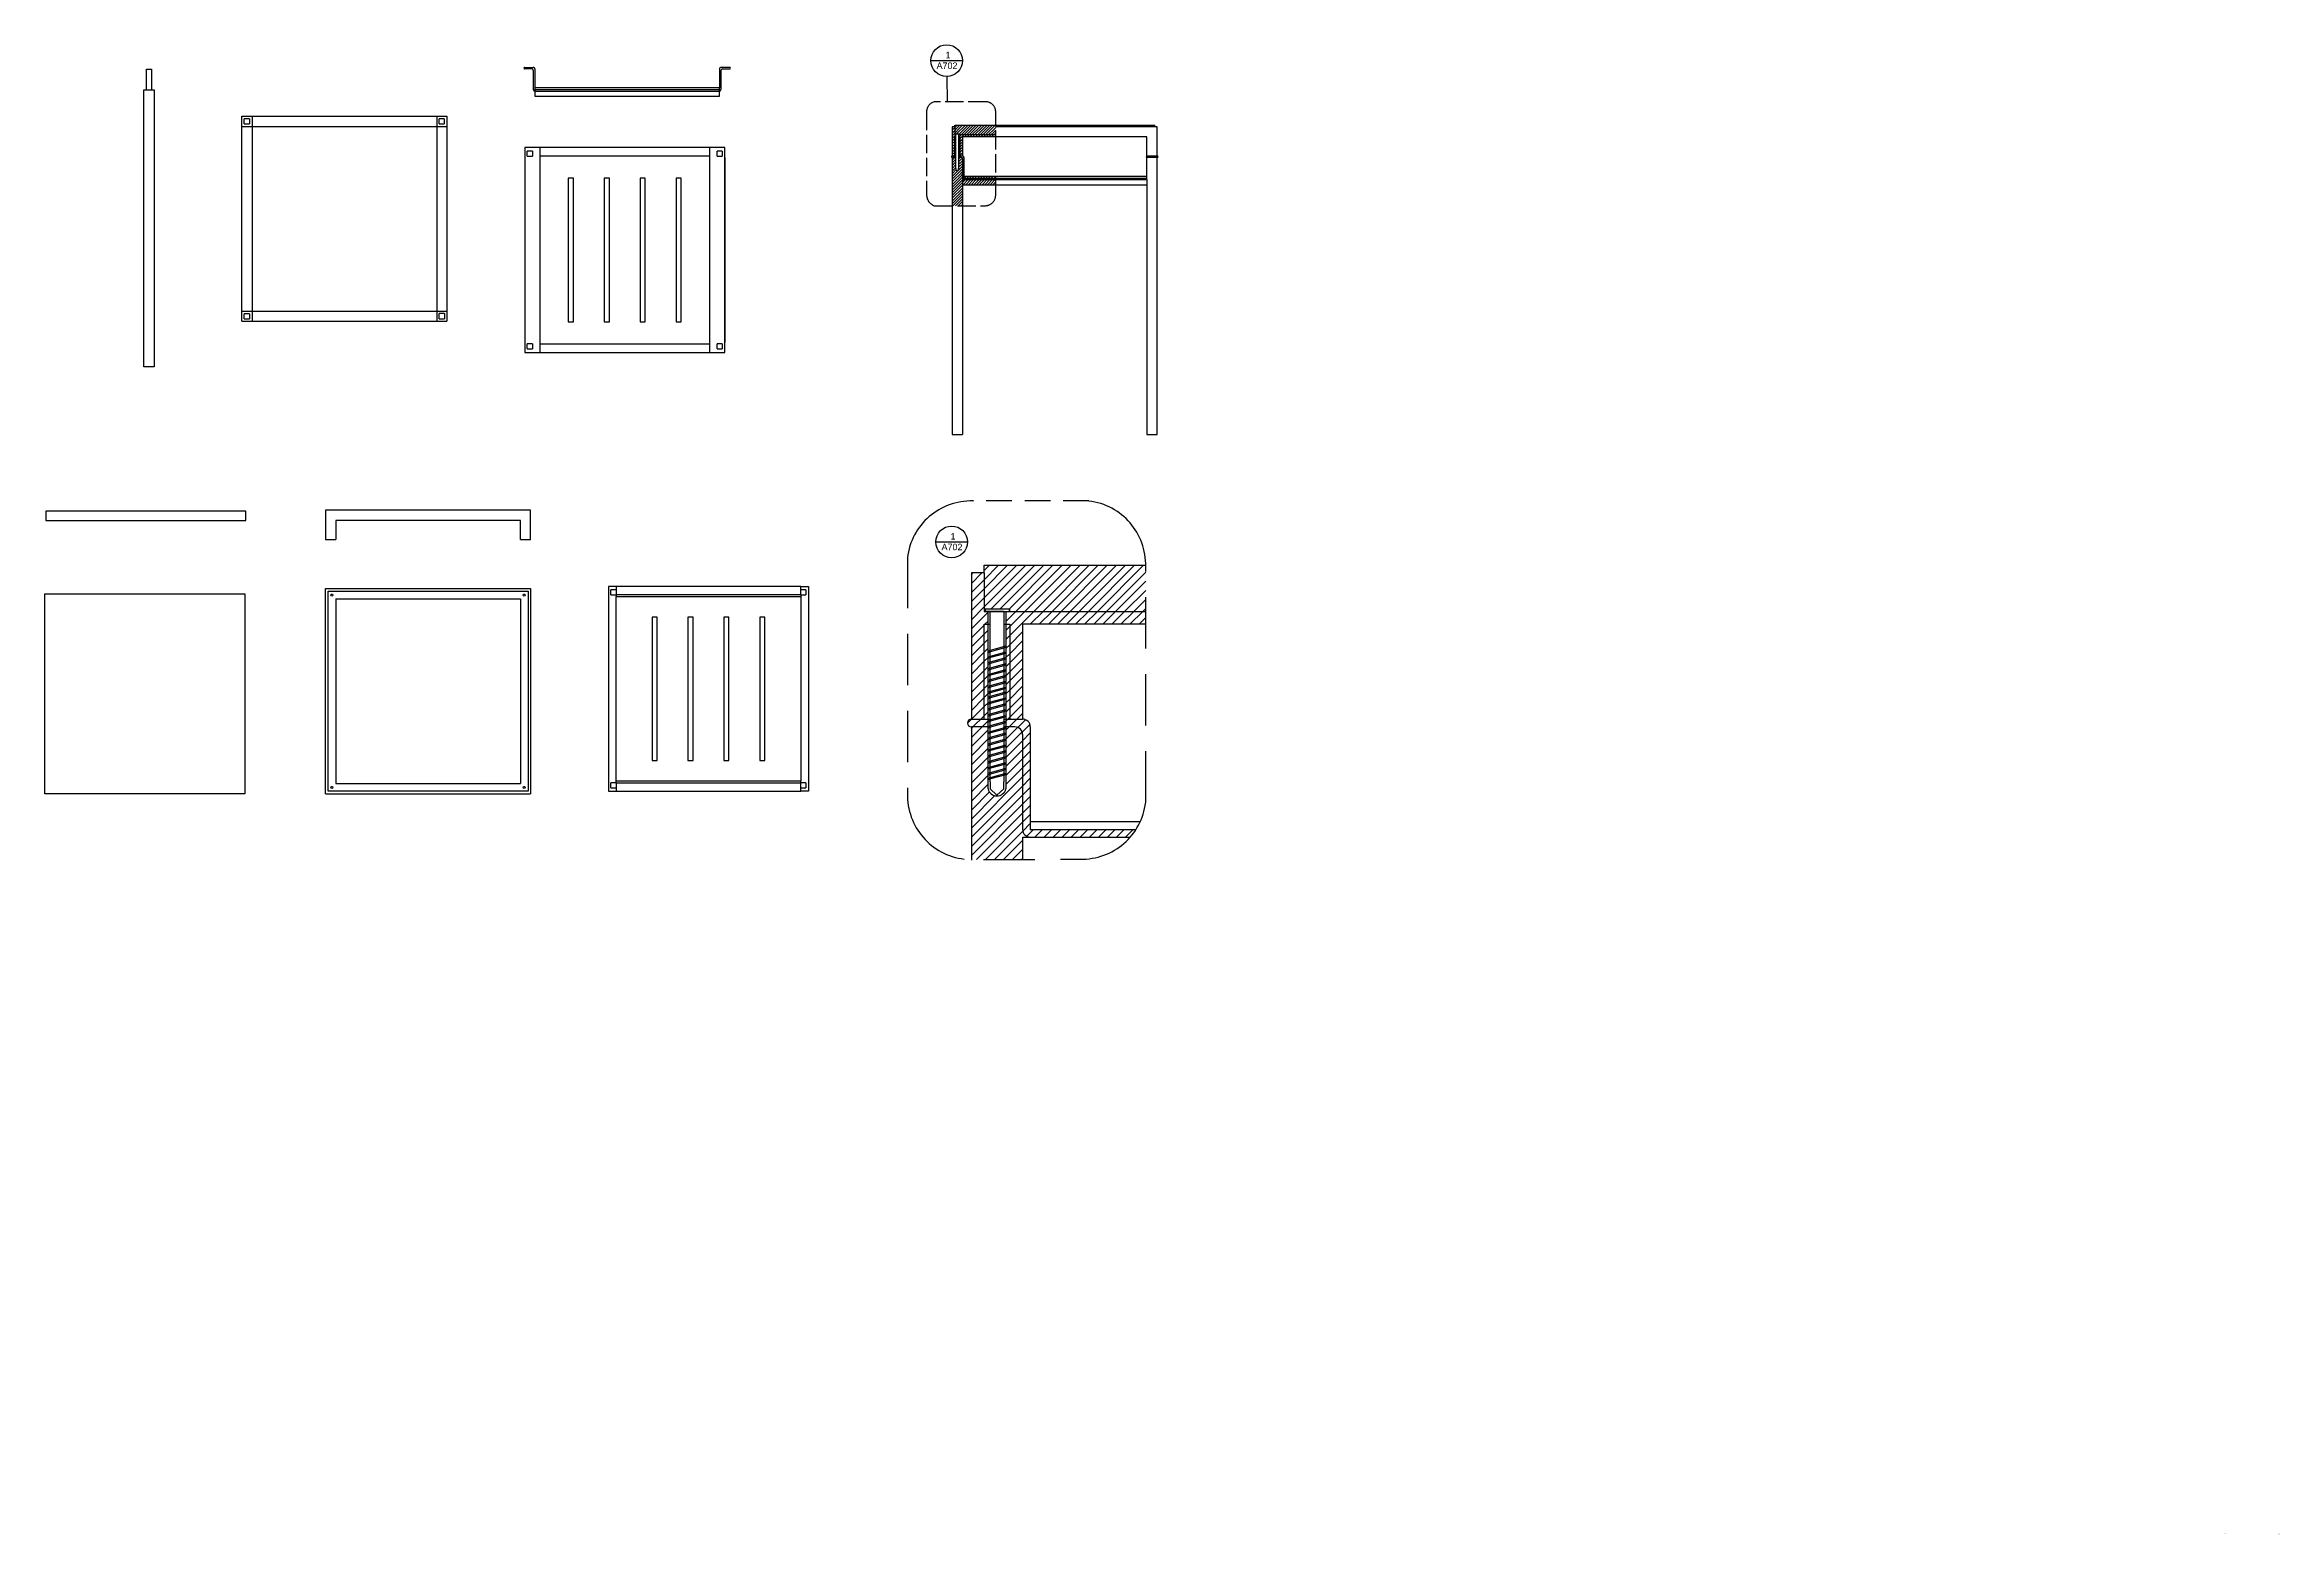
# Model space of a CAD drawing. Header units: inches. Extents: x 241 to 677, y 530 to 821.
import ezdxf

# ---------------------------------------------------------------- set-up
doc = ezdxf.new("R2010")
doc.units = ezdxf.units.IN
doc.header["$MEASUREMENT"] = 0
doc.linetypes.add('ACAD_ISO02W100', pattern=[15, 12, -3])
doc.linetypes.add('DASHEDX2', pattern=[1.5, 1, -0.5])
doc.layers.add('Livello 1', color=7, linetype='Continuous')
doc.styles.get("Standard").update_dxf_attribs({"font": 'Arial.ttf'})
pattern_1 = [(45, (159.23077, 451.64656), (-0.26516504, 0.26516504), [])]
pattern_2 = [(45, (159.2308, 451.6466), (-0.8838835, 0.8838835), [])]

msp = doc.modelspace()

# ---------------------------------------------------------------- hatches: boundary and pattern name
h = msp.add_hatch()
h.set_pattern_fill('ANSI31', color=8, scale=3)
h.set_pattern_definition(pattern_1)
h.paths.add_polyline_path([(426.22, 805), (418.22, 805), (418.22, 804.7), (418.22, 803.2), (418.25, 803.2), (418.25, 803.3), (418.99, 803.3), (419.19, 803.3), (419.19, 803.2), (426.22, 803.2)])
h.paths.add_polyline_path([(426.22, 803.2), (418.99, 803.2), (418.99, 802.7), (419.22, 802.7), (419.22, 799), (419.72, 799), (419.72, 802.7), (426.22, 802.7)])
h.paths.add_polyline_path([(418.45, 803.2), (418.25, 803.2), (418.22, 803.2), (418.22, 804.7), (417.72, 804.7), (417.72, 799), (418.22, 799), (418.22, 802.7), (418.45, 802.7)])
h = msp.add_hatch()
h.set_pattern_fill('ANSI31', color=8, scale=3)
h.set_pattern_definition(pattern_1)
h.paths.add_polyline_path([(418.45, 799), (417.72, 799, 1), (417.72, 798.7), (418.45, 798.7)])
h = msp.add_hatch()
h.set_pattern_fill('ANSI31', color=8, scale=3)
h.set_pattern_definition(pattern_1)
h.paths.add_polyline_path([(419.72, 794.68, -0.01787), (419.72, 794.7), (419.72, 798.4, 0.413184), (419.42, 798.7), (418.99, 798.7), (418.99, 796.55), (418.99, 796.28), (418.72, 796.04), (418.45, 796.28), (418.45, 796.55), (418.45, 798.7), (417.72, 798.7), (417.72, 789.3), (419.72, 789.3), (419.72, 794.4), (419.72, 794.4)])
h = msp.add_hatch()
h.set_pattern_fill('ANSI31', color=8, scale=3)
h.set_pattern_definition(pattern_1)
h.paths.add_polyline_path([(420.02, 798.73, 0.368665), (419.75, 799), (419.72, 799), (418.99, 799), (418.99, 798.7), (419.72, 794.68), (419.72, 794.4), (426.22, 794.4), (426.23, 794.7), (420.02, 794.7)])
h = msp.add_hatch()
h.set_pattern_fill('ANSI31', color=8, scale=3)
h.set_pattern_definition(pattern_1)
h.paths.add_polyline_path([(426.22, 794.4), (419.72, 794.4), (419.72, 793.4), (426.22, 793.4)])
h = msp.add_hatch()
h.set_pattern_fill('ANSI31', color=8, scale=3)
h.set_pattern_definition(pattern_1)
h.paths.add_polyline_path([(420.02, 795), (420.02, 794.7), (426.22, 794.7), (426.22, 795)])
h = msp.add_hatch()
h.set_pattern_fill('ANSI31', color=8, scale=10)
h.set_pattern_definition(pattern_2)
h.paths.add_polyline_path([(455.47, 719.19), (423.97, 719.19), (423.97, 717.69), (423.97, 717.69), (423.97, 710.19), (424.11, 710.69), (427.83, 710.69), (427.94, 710.69), (428.94, 710.69), (428.94, 710.19), (455.47, 710.19)])
h = msp.add_hatch()
h.set_pattern_fill('ANSI31', color=8, scale=10)
h.set_pattern_definition(pattern_2)
h.paths.add_polyline_path([(424.73, 689.19), (421.47, 689.19, 1), (421.47, 687.69), (424.73, 687.69)])
h.paths.add_polyline_path([(431.47, 689.19), (428.22, 689.19), (428.22, 688.72), (428.22, 688.72), (428.22, 688.47), (428.22, 687.69), (429.97, 687.69, -0.413184), (431.47, 686.19), (431.47, 667.69, 0.414213), (432.97, 666.19), (452.46, 666.19, 0.037392), (453.58, 667.69), (432.97, 667.69), (432.97, 687.69), (432.97, 687.69, 0.414217)])
h.paths.add_polyline_path([(431.47, 707.69), (455.47, 707.69), (455.47, 710.19), (428.22, 710.19), (428.22, 707.69), (428.97, 707.69), (428.97, 689.19), (431.47, 689.19)])
h.paths.add_polyline_path([(424.73, 710.19), (423.97, 710.19), (423.97, 717.69), (421.47, 717.69), (421.47, 689.19), (423.97, 689.19), (423.97, 707.69), (424.73, 707.69)])
h = msp.add_hatch()
h.set_pattern_fill('ANSI31', color=8, scale=10)
h.set_pattern_definition(pattern_2)
h.paths.add_polyline_path([(423.97, 707.69), (423.97, 689.19), (424.73, 689.19), (424.73, 692.16), (424.73, 692.16), (424.73, 692.41), (424.73, 707.69)])
h.paths.add_polyline_path([(428.97, 707.69), (428.22, 707.69), (428.22, 703.41), (428.22, 703.41), (428.22, 703.16), (428.22, 689.19), (428.97, 689.19)])
h = msp.add_hatch()
h.set_pattern_fill('ANSI31', color=8, scale=10)
h.set_pattern_definition(pattern_2)
edge = h.paths.add_edge_path()
edge.add_line((431.47, 687.69), (428.22, 687.69))
edge.add_line((428.22, 687.69), (428.22, 675.59))
edge.add_arc((426.47, 676.04), 1.8, 194.5028, 345.4972, ccw=False)
edge.add_line((424.73, 675.59), (424.73, 687.69))
edge.add_line((424.73, 687.69), (421.47, 687.69))
edge.add_line((421.47, 687.69), (421.47, 661.82))
edge.add_line((421.47, 661.82), (431.47, 661.89))
edge.add_line((431.47, 661.89), (431.47, 687.69))
at = {"layer": 'Livello 1', "true_color": 0xffffff}
h = msp.add_hatch(color=7, dxfattribs=at)
h.dxf.hatch_style = 2
edge = h.paths.add_edge_path()
edge.add_spline(control_points=[(665.84, 530.41), (665.84, 530.38), (665.87, 530.36), (665.9, 530.36), (665.93, 530.36), (665.95, 530.38), (665.95, 530.41), (665.95, 530.44), (665.93, 530.46), (665.9, 530.46), (665.87, 530.46), (665.84, 530.44), (665.84, 530.41)], knot_values=[0, 0, 0, 0, 0.035278, 0.035278, 0.035278, 0.070556, 0.070556, 0.070556, 0.105833, 0.105833, 0.105833, 0.141111, 0.141111, 0.141111, 0.141111], degree=3, periodic=0)
edge.add_line((665.84, 530.41), (665.84, 530.41))
h = msp.add_hatch(color=7, dxfattribs=at)
h.dxf.hatch_style = 2
edge = h.paths.add_edge_path()
edge.add_spline(control_points=[(666.07, 530.48), (666.07, 530.45), (666.09, 530.43), (666.12, 530.43), (666.15, 530.43), (666.17, 530.45), (666.17, 530.48), (666.17, 530.51), (666.15, 530.54), (666.12, 530.54), (666.09, 530.54), (666.07, 530.51), (666.07, 530.48)], knot_values=[0, 0, 0, 0, 0.035278, 0.035278, 0.035278, 0.070556, 0.070556, 0.070556, 0.105833, 0.105833, 0.105833, 0.141111, 0.141111, 0.141111, 0.141111], degree=3, periodic=0)
edge.add_line((666.07, 530.48), (666.07, 530.48))
h = msp.add_hatch(color=7, dxfattribs=at)
h.dxf.hatch_style = 2
edge = h.paths.add_edge_path()
edge.add_spline(control_points=[(676.35, 530.37), (676.35, 530.34), (676.33, 530.32), (676.3, 530.32), (676.27, 530.32), (676.25, 530.34), (676.25, 530.37), (676.25, 530.4), (676.27, 530.42), (676.3, 530.42), (676.33, 530.42), (676.35, 530.4), (676.35, 530.37)], knot_values=[0, 0, 0, 0, 0.035278, 0.035278, 0.035278, 0.070556, 0.070556, 0.070556, 0.105833, 0.105833, 0.105833, 0.141111, 0.141111, 0.141111, 0.141111], degree=3, periodic=0)
edge.add_line((676.35, 530.37), (676.35, 530.37))
h = msp.add_hatch(color=7, dxfattribs=at)
h.dxf.hatch_style = 2
edge = h.paths.add_edge_path()
edge.add_spline(control_points=[(676.53, 530.32), (676.53, 530.29), (676.5, 530.26), (676.47, 530.26), (676.45, 530.26), (676.42, 530.29), (676.42, 530.32), (676.42, 530.34), (676.45, 530.37), (676.47, 530.37), (676.5, 530.37), (676.53, 530.34), (676.53, 530.32)], knot_values=[0, 0, 0, 0, 0.035278, 0.035278, 0.035278, 0.070556, 0.070556, 0.070556, 0.105833, 0.105833, 0.105833, 0.141111, 0.141111, 0.141111, 0.141111], degree=3, periodic=0)
edge.add_line((676.53, 530.32), (676.53, 530.32))

# ---------------------------------------------------------------- linework, layer by layer
at = {"color": 7}
for p, q in [((260.62, 811.91), (260.62, 815.91)), ((260.62, 815.91), (261.62, 815.91)), ((261.62, 815.91), (261.62, 811.91)), ((334.35, 816.26), (336.05, 816.26)), ((335.75, 815.96), (334.35, 815.96)), ((336.05, 815.66), (336.05, 811.96)), ((336.35, 815.96), (336.35, 812.26)), ((372.35, 815.96), (372.35, 812.26)), ((374.35, 816.26), (372.65, 816.26)), ((372.65, 815.66), (372.65, 811.96)), ((372.95, 815.96), (374.35, 815.96)), ((260.12, 757.91), (260.12, 811.91)), ((260.12, 811.91), (262.12, 811.91)), ((260.12, 811.91), (260.62, 811.91)), ((262.12, 811.91), (262.12, 757.91)), ((336.35, 811.96), (372.35, 811.96)), ((336.35, 811.66), (372.35, 811.66)), ((279.21, 766.76), (279.21, 806.76)), ((279.21, 806.76), (319.21, 806.76)), ((281.21, 806.76), (281.21, 766.76)), ((317.21, 806.76), (317.21, 766.76)), ((319.21, 806.76), (319.21, 766.76)), ((279.21, 804.76), (319.21, 804.76)), ((335.88, 800.64), (334.38, 800.64)), ((334.38, 800.64), (334.38, 760.7)), ((371.88, 800.64), (335.88, 800.64)), ((337.38, 800.64), (335.88, 800.64)), ((337.38, 760.7), (337.38, 800.64)), ((370.38, 798.97), (337.38, 798.97)), ((370.38, 800.64), (370.38, 760.7)), ((370.38, 798.67), (370.38, 762.67)), ((373.38, 800.64), (371.88, 800.64)), ((373.38, 760.7), (373.38, 800.64)), ((373.38, 798.67), (373.38, 762.67)), ((342.88, 794.67), (342.88, 766.67)), ((343.88, 794.67), (342.88, 794.67)), ((343.88, 766.67), (343.88, 794.67)), ((349.88, 794.67), (349.88, 766.67)), ((350.88, 794.67), (349.88, 794.67)), ((350.88, 766.67), (350.88, 794.67)), ((356.88, 794.67), (356.88, 766.67)), ((357.88, 794.67), (356.88, 794.67)), ((357.88, 766.67), (357.88, 794.67)), ((363.88, 794.67), (363.88, 766.67)), ((364.88, 794.67), (363.88, 794.67)), ((364.88, 766.67), (364.88, 794.67)), ((279.21, 768.76), (319.21, 768.76)), ((279.21, 766.76), (319.21, 766.76)), ((342.88, 766.67), (343.88, 766.67)), ((349.88, 766.67), (350.88, 766.67)), ((356.88, 766.67), (357.88, 766.67)), ((363.88, 766.67), (364.88, 766.67)), ((334.38, 760.7), (335.88, 760.7)), ((335.88, 760.7), (371.88, 760.7)), ((335.88, 760.7), (337.38, 760.7)), ((337.38, 762.37), (370.38, 762.37)), ((370.38, 760.7), (371.88, 760.7)), ((371.88, 760.7), (373.38, 760.7)), ((262.12, 757.91), (260.12, 757.91)), ((335.53, 729.92), (295.53, 729.92)), ((295.53, 729.92), (295.53, 724.22)), ((335.53, 724.22), (335.53, 729.92)), ((295.53, 724.22), (297.53, 724.22)), ((333.53, 724.22), (335.53, 724.22)), ((423.97, 717.69), (423.97, 719.19)), ((423.97, 719.19), (455.47, 719.19)), ((295.53, 674.64), (295.53, 714.64)), ((295.53, 714.64), (335.53, 714.64)), ((335.53, 714.64), (335.53, 674.64)), ((352.2, 715.08), (350.7, 715.08)), ((350.7, 715.08), (350.7, 675.14)), ((388.2, 715.08), (352.2, 715.08)), ((352.2, 715.08), (352.2, 713.41)), ((388.2, 713.41), (388.2, 715.08)), ((388.2, 715.08), (389.7, 715.08)), ((389.7, 715.08), (389.7, 675.14)), ((423.97, 717.69), (421.47, 717.69)), ((421.47, 717.69), (421.47, 689.19)), ((423.97, 717.69), (423.97, 710.19)), ((297.53, 712.64), (297.53, 676.64)), ((297.53, 712.64), (333.53, 712.64)), ((333.53, 712.64), (333.53, 676.64)), ((388.2, 713.41), (352.2, 713.41)), ((352.2, 713.41), (352.2, 713.11)), ((388.2, 713.41), (388.2, 713.11)), ((359.2, 709.11), (359.2, 681.11)), ((360.2, 709.11), (359.2, 709.11)), ((360.2, 681.11), (360.2, 709.11)), ((366.2, 709.11), (366.2, 681.11)), ((367.2, 709.11), (366.2, 709.11)), ((367.2, 681.11), (367.2, 709.11)), ((373.2, 709.11), (373.2, 681.11)), ((374.2, 709.11), (373.2, 709.11)), ((374.2, 681.11), (374.2, 709.11)), ((380.2, 709.11), (380.2, 681.11)), ((381.2, 709.11), (380.2, 709.11)), ((381.2, 681.11), (381.2, 709.11)), ((423.97, 710.19), (424.22, 710.19)), ((423.97, 689.19), (423.97, 707.69)), ((423.97, 707.69), (425.11, 707.69)), ((427.83, 707.69), (428.97, 707.69)), ((428.94, 710.19), (455.47, 710.19)), ((428.97, 707.69), (428.97, 689.19)), ((421.47, 689.19), (425.11, 689.19)), ((427.83, 689.19), (431.47, 689.19)), ((421.47, 687.69), (421.47, 661.67)), ((424.73, 687.69), (421.47, 687.69)), ((429.97, 687.69), (427.83, 687.69)), ((431.47, 686.19), (431.47, 667.69)), ((432.97, 687.69), (432.97, 669.19)), ((359.2, 681.11), (360.2, 681.11)), ((366.2, 681.11), (367.2, 681.11)), ((373.2, 681.11), (374.2, 681.11)), ((380.2, 681.11), (381.2, 681.11)), ((297.53, 676.64), (333.53, 676.64)), ((352.2, 676.81), (352.2, 677.11)), ((352.2, 676.81), (388.2, 676.81)), ((352.2, 676.81), (352.2, 675.14)), ((388.2, 676.81), (388.2, 677.11)), ((388.2, 675.14), (388.2, 676.81)), ((295.53, 674.64), (335.53, 674.64)), ((350.7, 675.14), (352.2, 675.14)), ((352.2, 675.14), (388.2, 675.14)), ((389.7, 675.14), (388.2, 675.14)), ((432.97, 667.69), (453.58, 667.69)), ((431.47, 666.19), (431.47, 661.85)), ((431.48, 666.19), (452.46, 666.19))]:
    msp.add_line(p, q, dxfattribs=at)
at = {"color": 4}
for p, q in [((413.58, 817.59), (419.76, 817.59)), ((416.84, 809.54), (416.78, 814.51)), ((414.55, 723.75), (420.73, 723.75))]:
    msp.add_line(p, q, dxfattribs=at)
at = {"color": 6}
for p, q in [((280.69, 806.25), (279.69, 806.25)), ((279.69, 805.25), (279.69, 806.25)), ((280.69, 806.25), (280.69, 805.25)), ((318.7, 806.26), (317.7, 806.26)), ((317.7, 805.26), (317.7, 806.26)), ((318.7, 806.26), (318.7, 805.26)), ((279.69, 805.25), (280.69, 805.25)), ((317.7, 805.26), (318.7, 805.26)), ((418.22, 803.2), (418.45, 803.2)), ((418.25, 803.2), (418.25, 803.3)), ((418.25, 803.3), (418.99, 803.3)), ((418.45, 803.2), (418.25, 803.2)), ((418.45, 796.55), (418.45, 803.2)), ((418.99, 803.3), (419.19, 803.3)), ((418.99, 803.2), (418.99, 796.55)), ((418.99, 803.2), (419.19, 803.2)), ((419.19, 803.3), (419.19, 803.2)), ((335.88, 799.94), (334.88, 799.94)), ((334.88, 798.94), (334.88, 799.94)), ((334.88, 798.94), (335.88, 798.94)), ((335.88, 799.94), (335.88, 798.94)), ((372.88, 799.94), (371.88, 799.94)), ((371.88, 798.94), (371.88, 799.94)), ((371.88, 798.94), (372.88, 798.94)), ((372.88, 799.94), (372.88, 798.94)), ((418.45, 796.55), (418.45, 796.28)), ((418.45, 796.28), (418.72, 796.04)), ((418.72, 796.04), (418.99, 796.28)), ((418.99, 796.28), (418.99, 796.55)), ((280.69, 768.25), (279.69, 768.25)), ((279.69, 767.25), (279.69, 768.25)), ((279.69, 767.25), (280.69, 767.25)), ((280.69, 768.25), (280.69, 767.25)), ((318.71, 768.26), (317.71, 768.26)), ((317.71, 767.26), (317.71, 768.26)), ((317.71, 767.26), (318.71, 767.26)), ((318.71, 768.26), (318.71, 767.26)), ((335.88, 762.4), (334.88, 762.4)), ((334.88, 761.4), (334.88, 762.4)), ((334.88, 761.4), (335.88, 761.4)), ((335.88, 762.4), (335.88, 761.4)), ((372.88, 762.4), (371.88, 762.4)), ((371.88, 761.4), (371.88, 762.4)), ((371.88, 761.4), (372.88, 761.4)), ((372.88, 762.4), (372.88, 761.4)), ((352.2, 714.41), (351.2, 714.41)), ((351.2, 713.41), (351.2, 714.41)), ((351.2, 713.41), (352.2, 713.41)), ((352.2, 714.41), (352.2, 713.41)), ((389.2, 714.41), (388.2, 714.41)), ((388.2, 713.41), (388.2, 714.41)), ((388.2, 713.41), (389.2, 713.41)), ((389.2, 714.41), (389.2, 713.41)), ((424.73, 702.51), (427.97, 703.41)), ((424.73, 702.26), (424.73, 702.51)), ((424.73, 702.26), (424.97, 702.26)), ((424.73, 701.37), (427.97, 702.26)), ((428.22, 703.16), (424.97, 702.26)), ((428.22, 702.01), (424.97, 701.12)), ((427.97, 703.41), (428.22, 703.41)), ((427.97, 702.26), (428.22, 702.26)), ((428.22, 703.41), (428.22, 703.16)), ((428.22, 702.26), (428.22, 702.01)), ((424.73, 701.12), (424.73, 701.37)), ((424.73, 701.12), (424.97, 701.12)), ((424.73, 700.22), (427.97, 701.12)), ((424.73, 699.97), (424.73, 700.22)), ((424.73, 699.97), (424.97, 699.97)), ((424.73, 699.07), (427.97, 699.97)), ((424.73, 698.82), (424.73, 699.07)), ((424.73, 698.82), (424.97, 698.82)), ((424.73, 697.93), (427.97, 698.82)), ((424.73, 697.68), (424.73, 697.93)), ((424.73, 697.68), (424.97, 697.68)), ((424.73, 696.78), (427.97, 697.68)), ((428.22, 700.87), (424.97, 699.97)), ((428.22, 699.72), (424.97, 698.82)), ((428.22, 698.58), (424.97, 697.68)), ((428.22, 697.43), (424.97, 696.53)), ((427.97, 701.12), (428.22, 701.12)), ((427.97, 699.97), (428.22, 699.97)), ((427.97, 698.82), (428.22, 698.82)), ((427.97, 697.68), (428.22, 697.68)), ((428.22, 701.12), (428.22, 700.87)), ((428.22, 699.97), (428.22, 699.72)), ((428.22, 698.82), (428.22, 698.58)), ((428.22, 697.68), (428.22, 697.43)), ((424.73, 696.53), (424.73, 696.78)), ((424.73, 696.53), (424.97, 696.53)), ((424.73, 695.63), (427.97, 696.53)), ((424.73, 695.39), (424.73, 695.63)), ((424.73, 695.39), (424.97, 695.39)), ((424.73, 694.49), (427.97, 695.39)), ((424.73, 694.24), (424.73, 694.49)), ((424.73, 693.55), (427.97, 694.45)), ((424.73, 694.24), (424.97, 694.24)), ((424.73, 693.31), (424.73, 693.55)), ((424.73, 692.41), (427.97, 693.31)), ((424.73, 693.31), (424.97, 693.31)), ((428.22, 696.28), (424.97, 695.39)), ((428.22, 695.14), (424.97, 694.24)), ((428.22, 694.2), (424.97, 693.31)), ((428.22, 693.06), (424.97, 692.16)), ((427.97, 696.53), (428.22, 696.53)), ((427.97, 695.39), (428.22, 695.39)), ((427.97, 694.45), (428.22, 694.45)), ((427.97, 693.31), (428.22, 693.31)), ((428.22, 696.53), (428.22, 696.28)), ((428.22, 695.39), (428.22, 695.14)), ((428.22, 694.45), (428.22, 694.2)), ((428.22, 693.31), (428.22, 693.06)), ((424.73, 692.16), (424.73, 692.41)), ((424.73, 692.16), (424.97, 692.16)), ((424.73, 691.26), (427.97, 692.16)), ((424.73, 691.01), (424.73, 691.26)), ((424.73, 691.01), (424.97, 691.01)), ((424.73, 690.11), (427.97, 691.01)), ((424.73, 689.87), (424.73, 690.11)), ((424.73, 689.87), (424.97, 689.87)), ((424.73, 688.97), (427.97, 689.87)), ((424.73, 688.72), (424.73, 688.97)), ((424.73, 688.72), (424.97, 688.72)), ((424.73, 687.82), (427.97, 688.72)), ((428.22, 691.91), (424.97, 691.01)), ((428.22, 690.76), (424.97, 689.87)), ((428.22, 689.62), (424.97, 688.72)), ((427.97, 692.16), (428.22, 692.16)), ((427.97, 691.01), (428.22, 691.01)), ((427.97, 689.87), (428.22, 689.87)), ((427.97, 688.72), (428.22, 688.72)), ((428.22, 692.16), (428.22, 691.91)), ((428.22, 691.01), (428.22, 690.76)), ((428.22, 689.87), (428.22, 689.62)), ((428.22, 688.72), (428.22, 688.47)), ((424.73, 687.57), (424.73, 687.82)), ((424.73, 687.57), (424.97, 687.57)), ((424.73, 686.67), (427.97, 687.57)), ((424.73, 686.43), (424.73, 686.67)), ((424.73, 686.43), (424.97, 686.43)), ((424.73, 685.53), (427.97, 686.43)), ((424.73, 685.28), (424.73, 685.53)), ((424.73, 685.28), (424.97, 685.28)), ((424.73, 684.38), (427.97, 685.28)), ((424.73, 684.13), (424.73, 684.38)), ((428.22, 688.47), (424.97, 687.57)), ((428.22, 687.32), (424.97, 686.43)), ((428.22, 686.18), (424.97, 685.28)), ((428.22, 685.03), (424.97, 684.13)), ((427.97, 687.57), (428.22, 687.57)), ((427.97, 686.43), (428.22, 686.43)), ((427.97, 685.28), (428.22, 685.28)), ((428.22, 687.57), (428.22, 687.32)), ((428.22, 686.43), (428.22, 686.18)), ((428.22, 685.28), (428.22, 685.03)), ((424.73, 684.13), (424.97, 684.13)), ((424.73, 683.24), (427.97, 684.13)), ((424.73, 682.99), (424.73, 683.24)), ((424.73, 682.99), (424.97, 682.99)), ((424.73, 682.09), (427.97, 682.99)), ((424.73, 681.84), (424.73, 682.09)), ((424.73, 681.84), (424.97, 681.84)), ((424.73, 680.94), (427.97, 681.84)), ((424.73, 680.69), (424.73, 680.94)), ((424.73, 680.69), (424.97, 680.69)), ((424.73, 679.8), (427.97, 680.69)), ((424.73, 679.55), (424.73, 679.8)), ((428.22, 683.88), (424.97, 682.99)), ((428.22, 682.74), (424.97, 681.84)), ((428.22, 681.59), (424.97, 680.69)), ((428.22, 680.44), (424.97, 679.55)), ((427.97, 684.13), (428.22, 684.13)), ((427.97, 682.99), (428.22, 682.99)), ((427.97, 681.84), (428.22, 681.84)), ((427.97, 680.69), (428.22, 680.69)), ((428.22, 684.13), (428.22, 683.88)), ((428.22, 682.99), (428.22, 682.74)), ((428.22, 681.84), (428.22, 681.59)), ((428.22, 680.69), (428.22, 680.44)), ((352.2, 676.81), (351.2, 676.81)), ((351.2, 675.81), (351.2, 676.81)), ((351.2, 675.81), (352.2, 675.81)), ((352.2, 676.81), (352.2, 675.81)), ((389.2, 676.81), (388.2, 676.81)), ((388.2, 675.81), (388.2, 676.81)), ((388.2, 675.81), (389.2, 675.81)), ((389.2, 676.81), (389.2, 675.81)), ((424.73, 679.55), (424.97, 679.55)), ((424.73, 678.65), (427.97, 679.55)), ((424.73, 678.4), (424.73, 678.65)), ((424.73, 677.72), (427.97, 678.61)), ((424.73, 678.4), (424.97, 678.4)), ((424.73, 677.47), (424.73, 677.72)), ((424.73, 677.47), (424.97, 677.47)), ((428.22, 679.3), (424.97, 678.4)), ((428.22, 678.36), (424.97, 677.47)), ((427.97, 679.55), (428.22, 679.55)), ((427.97, 678.61), (428.22, 678.61)), ((428.22, 679.55), (428.22, 679.3)), ((428.22, 678.61), (428.22, 678.36))]:
    msp.add_line(p, q, dxfattribs=at)
at = {"color": 4, "linetype": 'ACAD_ISO02W100', "ltscale": 0.3}
for p, q in [((412.75, 807.63), (412.75, 791.26)), ((424.47, 809.54), (414.24, 809.54)), ((426.22, 791.27), (426.22, 807.63)), ((414.24, 789.3), (424.13, 789.3))]:
    msp.add_line(p, q, dxfattribs=at)
for p, q in [((418.22, 804.7), (417.72, 804.7)), ((417.72, 804.7), (417.72, 799)), ((418.22, 804.7), (418.22, 805)), ((418.22, 805), (457.22, 805)), ((418.22, 804.7), (418.22, 803.2)), ((418.22, 799), (418.22, 802.7)), ((418.22, 802.7), (418.45, 802.7)), ((418.99, 803.2), (426.22, 803.2)), ((418.99, 802.7), (419.22, 802.7)), ((419.22, 802.7), (419.22, 799)), ((455.72, 802.7), (419.72, 802.7)), ((419.72, 802.7), (419.72, 799)), ((457.72, 804.7), (426.22, 804.7)), ((455.72, 799), (455.72, 802.7)), ((457.22, 804.7), (457.22, 805)), ((457.72, 799), (457.72, 804.7)), ((417.72, 799), (418.45, 799)), ((417.72, 798.7), (417.72, 744.7)), ((418.45, 798.7), (417.72, 798.7)), ((418.99, 799), (419.72, 799)), ((419.42, 798.7), (418.99, 798.7)), ((419.72, 798.4), (419.72, 794.7)), ((420.02, 798.7), (420.02, 794.7)), ((455.72, 799), (457.72, 799)), ((455.72, 794.4), (455.72, 798.7)), ((457.72, 798.7), (455.72, 798.7)), ((457.72, 744.7), (457.72, 798.7)), ((419.72, 795), (419.72, 793.4)), ((419.72, 794.4), (419.72, 744.7)), ((419.72, 794.4), (427.09, 794.4)), ((419.72, 793.4), (427.09, 793.4)), ((427.09, 795), (420.02, 795)), ((420.02, 794.7), (426.23, 794.7)), ((420.02, 794.4), (420.02, 794.4)), ((426.23, 794.7), (455.72, 794.7)), ((455.72, 795), (427.09, 795)), ((455.72, 794.4), (427.09, 794.4)), ((427.09, 794.4), (455.72, 794.4)), ((427.09, 793.4), (455.72, 793.4)), ((455.72, 794.4), (455.72, 744.7)), ((417.72, 744.7), (419.72, 744.7)), ((455.72, 744.7), (457.72, 744.7)), ((423.97, 717.69), (423.97, 710.19)), ((424.22, 710.19), (424.22, 710.69)), ((424.22, 710.69), (427.94, 710.69)), ((427.94, 710.69), (428.94, 710.69)), ((428.94, 710.69), (428.94, 710.19)), ((423.97, 710.19), (455.47, 710.19))]:
    msp.add_line(p, q)
at = {"color": 4, "linetype": 'DASHEDX2', "ltscale": 5}
msp.add_line((444.39, 731.73), (421.28, 731.73), dxfattribs=at)
at = {"color": 4, "linetype": 'DASHEDX2', "ltscale": 10}
for p, q in [((409.01, 720.83), (409.01, 674.01)), ((455.47, 672.98), (455.47, 719.63)), ((423.86, 661.82), (442.65, 661.9))]:
    msp.add_line(p, q, dxfattribs=at)
at = {"color": 2}
for p, q in [((424.11, 710.19), (424.11, 710.69)), ((424.11, 710.69), (427.83, 710.69)), ((427.83, 710.69), (428.83, 710.69)), ((428.83, 710.69), (428.83, 710.19)), ((427.83, 710.19), (424.11, 710.19)), ((424.73, 675.59), (424.73, 710.19)), ((425.11, 676.96), (425.11, 710.19)), ((427.83, 710.19), (427.83, 676.96)), ((427.83, 710.19), (428.83, 710.19)), ((428.22, 710.19), (428.22, 688.47)), ((424.73, 688.97), (424.73, 689.19)), ((428.22, 688.47), (428.22, 675.59)), ((425.11, 676.96), (425.11, 675.59)), ((425.11, 675.59), (426.47, 674.4)), ((426.47, 674.4), (427.83, 675.59)), ((427.83, 675.59), (427.83, 676.96))]:
    msp.add_line(p, q, dxfattribs=at)
at = {"color": 7}
for points in [[(336.35, 810.66), (372.35, 810.66), (372.35, 812.26), (336.35, 812.26)], [(240.98, 727.92), (279.98, 727.92), (279.98, 729.72), (240.98, 729.72)], [(240.77, 713.64), (279.77, 713.64), (279.77, 674.64), (240.77, 674.64)], [(296.03, 714.14), (335.03, 714.14), (335.03, 675.14), (296.03, 675.14)], [(388.2, 713.11), (388.2, 677.11), (352.2, 677.11), (352.2, 713.11)]]:
    msp.add_lwpolyline(points, close=True, dxfattribs=at)
for points in [[(333.53, 724.22), (333.53, 727.92), (297.53, 727.92), (297.53, 724.22)], [(455.47, 707.69), (431.47, 707.69), (431.47, 689.19)], [(432.97, 687.69), (432.97, 667.69)], [(454.4, 669.19), (432.97, 669.19)], [(432.97, 666.19), (432.97, 666.19)]]:
    msp.add_lwpolyline(points, dxfattribs=at)
at = {"color": 4}
for centre in [(416.67, 817.6), (417.64, 723.76)]:
    msp.add_circle(centre, 3.09, dxfattribs=at)
at = {"color": 6}
for centre in [(296.78, 713.39), (334.28, 713.39), (296.78, 675.89), (334.28, 675.89)]:
    msp.add_circle(centre, 0.2, dxfattribs=at)
at = {"color": 7}
for centre, radius, start, end in [((334.35, 816.11), 0.15, 90, 270), ((335.75, 815.66), 0.3, 0, 90.0007), ((336.05, 815.96), 0.3, 360, 90.0007), ((372.65, 815.96), 0.3, 89.9993, 180), ((372.95, 815.66), 0.3, 89.9993, 180), ((374.35, 816.11), 0.15, 270, 90), ((336.35, 811.96), 0.3, 180, 270), ((372.35, 811.96), 0.3, 270, 0), ((421.47, 688.44), 0.75, 90, 270), ((431.47, 687.69), 1.5, 0, 90.0007), ((429.97, 686.19), 1.5, 0, 90.0007), ((432.97, 667.69), 1.5, 180, 270)]:
    msp.add_arc(centre, radius, start, end, dxfattribs=at)
at = {"color": 4, "linetype": 'ACAD_ISO02W100', "ltscale": 0.3}
for centre, radius, start, end in [((414.72, 807.63), 1.97, 104.0545, 180), ((424.3, 807.63), 1.92, 360, 94.9818), ((414.95, 791.38), 2.2, 176.763, 251.3852), ((424.13, 791.39), 2.09, 270, 3.2143)]:
    msp.add_arc(centre, radius, start, end, dxfattribs=at)
for centre, radius, start, end in [((417.72, 798.85), 0.15, 90, 270), ((419.42, 798.4), 0.3, 0, 90.0007), ((419.73, 798.71), 0.288, 357.6181, 92.3826), ((455.72, 798.85), 0.15, 90, 270), ((457.72, 798.85), 0.15, 270, 90), ((420.02, 794.7), 0.3, 180, 270)]:
    msp.add_arc(centre, radius, start, end)
at = {"color": 4, "linetype": 'DASHEDX2', "ltscale": 20}
for centre, start, end in [((421.45, 719.19), 88.3563, 173.3099), ((442.93, 719.27), 358.3563, 83.3099), ((421.55, 674.37), 178.3563, 263.3099), ((443.01, 674.44), 268.3563, 353.3099)]:
    msp.add_arc(centre, 12.54, start, end, dxfattribs=at)
at = {"color": 2}
msp.add_arc((426.47, 676.04), 1.8, 194.5028, 345.4972, dxfattribs=at)

# ---------------------------------------------------------------- texts
at = {"color": 4, "char_height": 1.25, "attachment_point": 1}
for insert in [(415.03, 819.31), (416, 725.47)]:
    msp.add_mtext_dynamic_manual_height_columns('\\pi1.41546;1\\P\\pi-0.34102;A702', width=3.2914, gutter_width=1, heights=[0], dxfattribs=dict(at, insert=insert))

doc.saveas('drawing.dxf')
